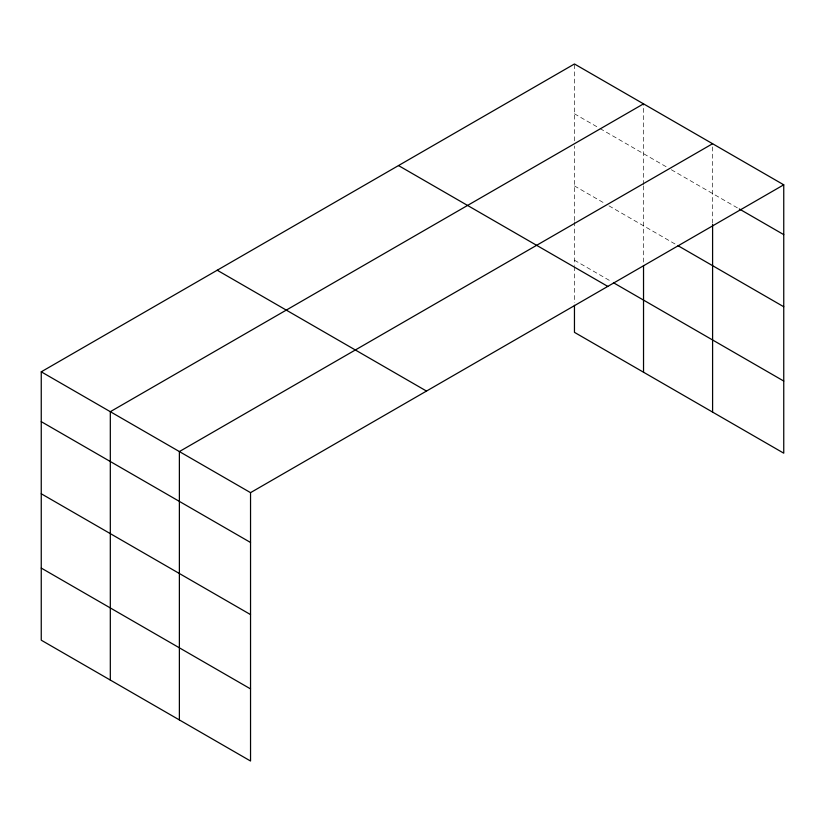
<?xml version="1.0" encoding="UTF-8"?>
<svg xmlns="http://www.w3.org/2000/svg" width="825" height="825" viewBox="0 0 825 825"><rect width="100%" height="100%" fill="white"/><g stroke="black" fill="none" stroke-linecap="round" stroke-linejoin="round"><path stroke-width="0.62" stroke-dasharray="4.12 3.09" d="M574.458 220.512L574.458 145.994M574.458 140.848L574.458 63.979M643.531 185.873L643.531 262.948M643.531 184.583L643.531 103.847M712.594 223.173L712.594 143.725M574.458 113.798L598.971 127.947M600.084 128.587L666.92 167.176M671.375 169.754L738.169 208.312M574.458 185.924L604.539 203.28M608.994 205.858L675.83 244.447M574.458 260.226L611.222 281.449M574.458 221.791L574.458 265.382M574.458 266.661L574.458 302.723"/><path stroke-width="1.24" d="M783.75 184.81L574.458 63.979L41.25 371.817L41.25 640.19L250.542 761.021L250.542 492.649L783.75 184.81L783.75 453.183L574.458 332.351L574.458 305.302M712.594 224.452L712.594 412.098M643.531 103.847L110.313 411.696L110.313 680.068M712.594 143.725L179.376 451.574L179.376 719.947M739.272 208.952L783.75 234.63M678.057 245.726L783.75 306.756M613.449 282.738L783.75 381.057M398.506 165.567L607.788 286.399M217.212 270.229L426.494 391.06M41.25 371.817L250.542 492.649M41.25 421.647L250.542 542.479M41.25 493.762L250.542 614.594M41.25 568.074L250.542 688.906M643.531 265.506L643.531 372.219"/></g></svg>
